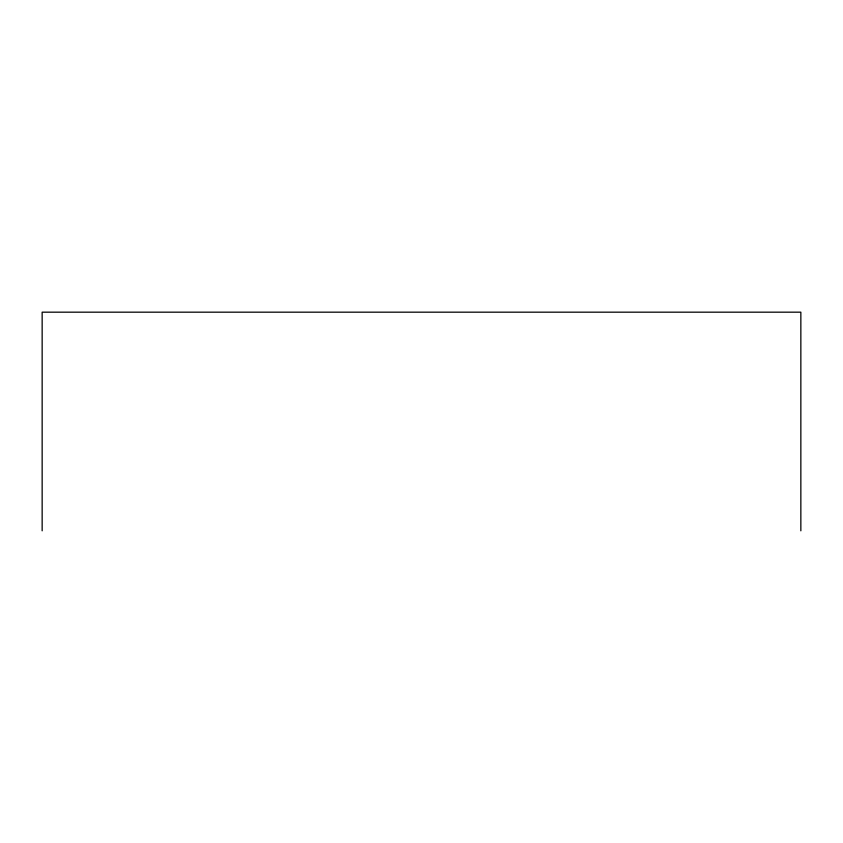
<?xml version="1.0" encoding="UTF-8"?>
<svg xmlns="http://www.w3.org/2000/svg" width="843" height="843" viewBox="0 0 843 843"><rect width="100%" height="100%" fill="white"/><g stroke="black" fill="none" stroke-linecap="round" stroke-linejoin="round"><path stroke-width="1.26" d="M800.85 530.827L800.85 312.173L42.15 312.173L42.15 530.827"/></g></svg>
